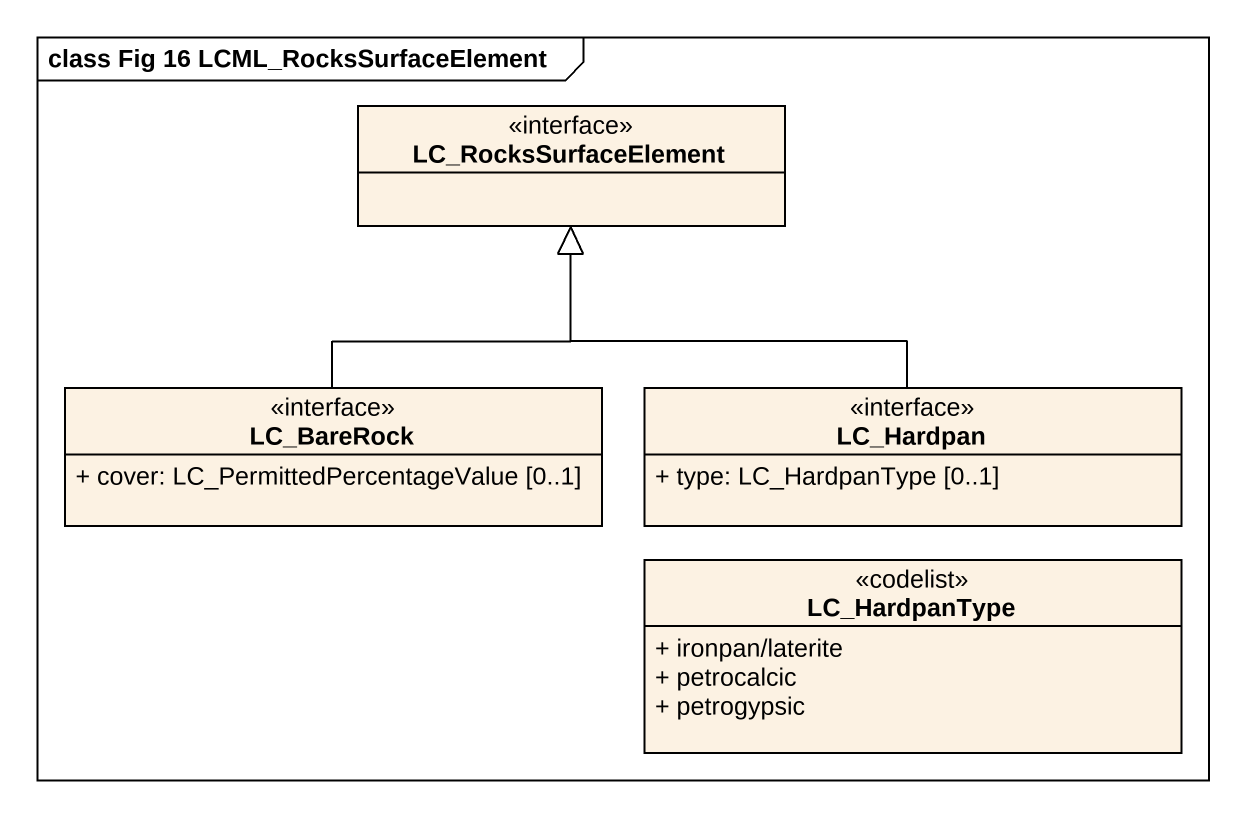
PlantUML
@startuml
mainframe class Fig 16 LCML_RocksSurfaceElement
hide circle
hide empty members
skinparam classAttributeIconSize 0
class LC_RocksSurfaceElement <<interface>> #FCF2E3
class LC_BareRock <<interface>> #FCF2E3 {
  + cover: LC_PermittedPercentageValue [0..1]
}
class LC_Hardpan <<interface>> #FCF2E3 {
  + type: LC_HardpanType [0..1]
}
class LC_HardpanType <<codelist>> #FCF2E3 {
  + ironpan/laterite
  + petrocalcic
  + petrogypsic
}
LC_BareRock -up-|> LC_RocksSurfaceElement
LC_Hardpan -up-|> LC_RocksSurfaceElement
@enduml
